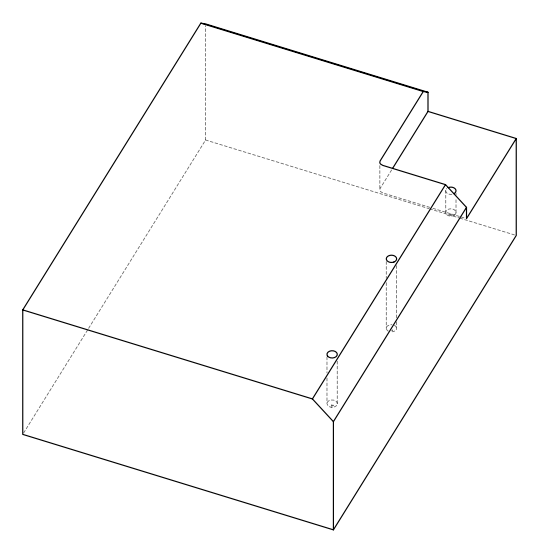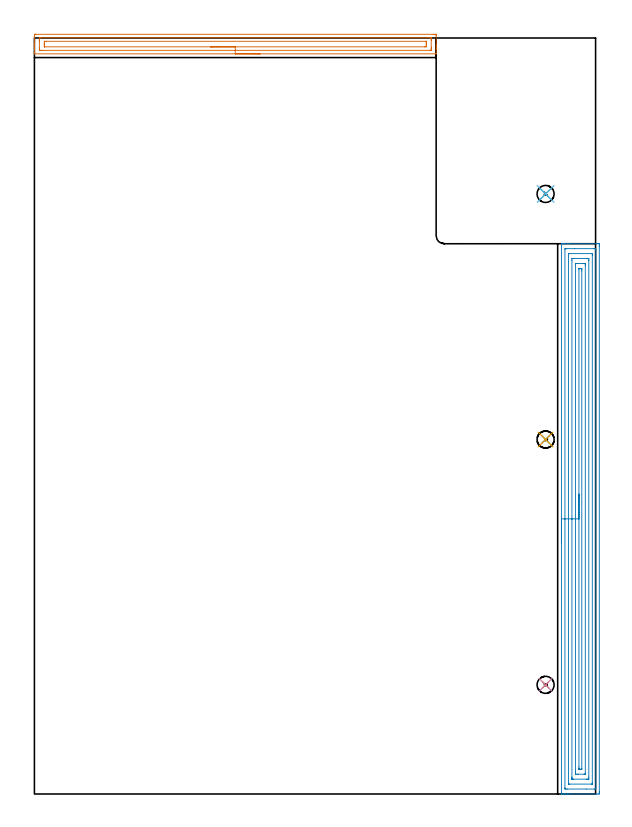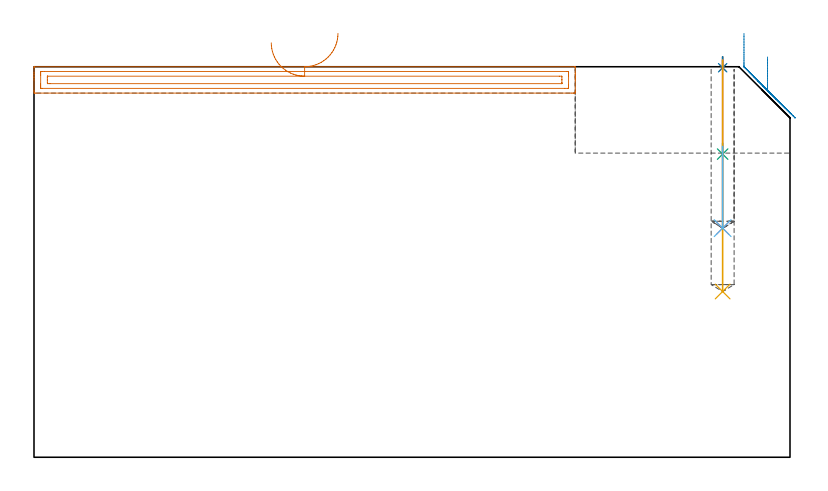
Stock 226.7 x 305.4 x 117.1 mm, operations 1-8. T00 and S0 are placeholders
(PLAN: 9 operations, 3 tool changes, 70.7 min)
(1 SPOT_DRILL | STEP1POCKET | NXT0321_9005460120000 | 0.03 min | 1 mm3)
(2 SPOT_DRILL_1 | STEP1POCKET_1 | NXT0321_9005460120000 | 0.03 min | 0 mm3)
(3 SPOT_DRILL_2 | STEP1POCKET_2 | NXT0321_9005460120000 | 0.03 min | 2801 mm3)
(4 DRILL_BLIND_HOLE_INTO_CENTER | STEP1POCKET | UGT0301_464 | 0.2 min | 1747 mm3)
(5 DRILL_BLIND_HOLE_INTO_CENTER_1 | STEP1POCKET_1 | UGT0301_464 | 0.28 min | 2456 mm3)
(6 DRILL_BLIND_HOLE_INTO_CENTER_2 | STEP1POCKET_2 | UGT0301_464 | 0.1 min | 804 mm3)
(7 AREA_MILL | FG_CHAMFER_SURFACE | UGT0205_001 | 4.11 min | 5219 mm3)
(8 AREA_MILL_1 | FG_CHAMFER_SURFACE_1 | UGT0205_001 | 10.91 min | 26872 mm3)
(9 MILL_CORNER_NOTCH_RECTANGULAR | CORNER_NOTCH_RECTANGULAR | NXT0201_008 | Follow Part, ap 1.5, ae 75% | 55 min | 134739 mm3)
(TOOL NXT0321_9005460120000 | NC Spot Drill, 142deg, 12mm, Carbide, Uncoated | D12 PA142 FL30 Z2)
(TOOL UGT0301_464 | Carbide Drill 6.9 mm | D6.9 PA118 FL69 Z2)
(TOOL UGT0205_001 | Chamfer Mill 20 x 3 x 45 deg. | D20 FL50 Z2)
(TOOL NXT0201_008 | ENDMILL 6mm [2P460-0600-NA 1630] | D6 FL26 Z6)
(OP 1 SPOT_DRILL)
G17 G21 G94 G90
T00 M6
G54
G17 G0 G90 X206.5 Y44.1 S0 M3
G43 Z127.1 H0
G94 G81 G98 Z116.803 F250. R120.1
G80
M5
M2
(OP 2 SPOT_DRILL_1)
G17 G21 G94 G90
T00 M6
G54
G17 G0 G90 X206.5 Y143.2 S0 M3
G43 Z127.1 H0
G94 G81 G98 Z116.803 F250. R120.1
G80
M5
M2
(OP 3 SPOT_DRILL_2)
G17 G21 G94 G90
T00 M6
G54
G17 G0 G90 X206.5 Y242.4 S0 M3
G43 Z127.1 H0
G94 G81 G98 Z90.903 F250. R94.2
G80
M5
M2
(OP 4 DRILL_BLIND_HOLE_INTO_CENTER)
G17 G21 G94 G90
T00 M6
G54
G17 G0 G90 X206.5 Y44.1 S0 M3
G43 Z127.1 H0
G94 G81 G98 Z68.7 F250. R119.1
G80
M5
M2
(OP 5 DRILL_BLIND_HOLE_INTO_CENTER_1)
G17 G21 G94 G90
T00 M6
G54
G17 G0 G90 X206.5 Y143.2 S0 M3
G43 Z127.1 H0
G94 G81 G98 Z49.7 F250. R119.1
G80
M5
M2
(OP 6 DRILL_BLIND_HOLE_INTO_CENTER_2)
G17 G21 G94 G90
T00 M6
G54
G17 G0 G90 X206.5 Y242.4 S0 M3
G43 Z127.1 H0
G94 G81 G98 Z68.7 F250. R93.2
G80
M5
M2
(OP 7 AREA_MILL)
G17 G21 G94 G90
T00 M6
G54
G17 G0 G90 X91.15 Y299. S1061 M3
G43 Z127.1 H0
G94 G1 X91.112 Z126.228 F250.
X90.998 Z125.363
X90.809 Z124.512
X90.547 Z123.68
X90.213 Z122.874
X89.81 Z122.1
X89.342 Z121.364
X88.81 Z120.672
X88.221 Z120.029
X87.578 Z119.439
X86.886 Z118.908
X86.15 Z118.44
X85.376 Z118.037
X84.57 Z117.703
X83.738 Z117.441
X82.886 Z117.252
X82.022 Z117.138
X81.15 Z117.1
X0.13
X0.01 Y299.006 Z117.092
X0. Y299.252 Z116.846
Y300.674 Z115.425
Y301.19 Z114.906
Y301.448 Z114.649
Y302.07 Z114.027
Y302.328 Z113.769
Y302.947 Z113.147
Y306.159 Z109.938
X0.004 Y306.47 Z109.627
X0.01 Y306.891 Z109.205
X0.145 Y306.895 Z109.203
X0.576 Y306.9 Z109.2
X161.289
X161.724 Y306.899 Z109.201
X162.154 Y306.895 Z109.203
X162.291 Y306.891 Z109.205
X162.3 Y306.47 Z109.627
Y302.95 Z113.144
Y302.328 Z113.769
Y302.07 Z114.027
Y301.448 Z114.649
Y301.19 Z114.906
Y300.674 Z115.425
X162.299 Y299.251 Z116.848
X162.29 Y299.006 Z117.092
X162.169 Y299. Z117.1
X81.15
Y300.414 Z115.686
X3.141
X2.356 Y300.415 Z115.685
X2.249 Y300.416 Z115.684
X2.018 Y300.421 Z115.679
X2.01 Y300.495 Z115.605
X2.003 Y300.659 Z115.441
X2.001 Y301.19 Z114.91
X2. Y301.542 Z114.558
Y304.182 Z111.918
X2.001 Y304.71 Z111.39
X2.002 Y305.06 Z111.04
X2.01 Y305.414 Z110.686
X2.022 Y305.479 Z110.621
X2.063 Y305.481 Z110.619
X2.16 Y305.484 Z110.616
X2.356 Y305.485 Z110.615
X2.462 Y305.486 Z110.614
X159.159
X159.944 Y305.485 Z110.615
X160.051 Y305.484 Z110.616
X160.282 Y305.479 Z110.621
X160.29 Y305.405 Z110.695
X160.297 Y305.241 Z110.859
X160.299 Y304.71 Z111.39
X160.3 Y304.358 Z111.742
Y301.718 Z114.382
X160.299 Y301.19 Z114.91
X160.298 Y300.84 Z115.26
X160.29 Y300.486 Z115.614
X160.278 Y300.421 Z115.679
X160.237 Y300.419 Z115.681
X160.14 Y300.416 Z115.684
X159.944 Y300.415 Z115.685
X159.838 Y300.414 Z115.686
X81.15
Y301.829 Z114.271
X4.137
X4.056 Y301.83 Z114.27
X4.027 Y301.832 Z114.268
X4.016 Y301.834 Z114.266
X4.01 Y301.846 Z114.254
X4.005 Y301.935 Z114.165
X4.001 Y302.07 Z114.03
X4. Y302.205 Z113.895
Y302.95 Z113.15
Y303.085 Z113.015
X4.005 Y303.83 Z112.27
X4.008 Y303.957 Z112.143
X4.024 Y304.065 Z112.035
X4.137 Y304.066 Z112.034
X4.784 Y304.071 Z112.029
X158.163
X158.244 Y304.07 Z112.03
X158.273 Y304.068 Z112.032
X158.284 Y304.066 Z112.034
X158.29 Y304.054 Z112.046
X158.295 Y303.965 Z112.135
X158.299 Y303.83 Z112.27
X158.3 Y303.695 Z112.405
Y302.95 Z113.15
Y302.815 Z113.285
X158.295 Y302.07 Z114.03
X158.292 Y301.943 Z114.157
X158.276 Y301.835 Z114.265
X158.163 Y301.834 Z114.266
X157.516 Y301.829 Z114.271
X81.15
X80.278 Z114.31
X79.414 Z114.423
X78.562 Z114.612
X77.73 Z114.875
X76.924 Z115.208
X76.15 Z115.611
X75.414 Z116.08
X74.722 Z116.611
X74.079 Z117.2
X73.49 Z117.844
X72.958 Z118.536
X72.49 Z119.271
X72.087 Z120.045
X71.753 Z120.851
X71.491 Z121.683
X71.302 Z122.535
X71.188 Z123.4
X71.15 Z124.271
G0 Z127.1
M5
M2
(OP 8 AREA_MILL_1)
G17 G21 G94 G90
T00 M6
G54
G17 G0 G90 X212.9 Y101.15 S1061 M3
G43 Z127.1 H0
G94 G1 Y101.188 Z126.228 F250.
Y101.302 Z125.363
Y101.491 Z124.512
Y101.753 Z123.68
Y102.087 Z122.874
Y102.49 Z122.1
Y102.959 Z121.364
Y103.49 Z120.672
Y104.079 Z120.029
Y104.722 Z119.44
Y105.414 Z118.908
Y106.15 Z118.44
Y106.924 Z118.037
Y107.73 Z117.703
Y108.562 Z117.441
Y109.414 Z117.252
Y110.278 Z117.138
Y111.15 Z117.1
Y222.153
X212.903 Y222.291 Z117.088
X212.933 Y222.3 Z117.058
X213.261 Z116.738
X213.745 Z116.254
X214.333 Z115.662
X215.515 Z114.482
X216.109 Z113.884
X227.064 Z102.933
X227.655 Y222.296 Z102.342
X228.191 Y222.292 Z101.806
X228.194 Y222.248 Z101.803
X228.199 Y221.707 Z101.801
X228.2 Y221.16 Z101.8
Y0.938
X228.199 Y0.593 Z101.801
X228.194 Y0.052 Z101.803
X228.192 Y0.008 Z101.806
X227.655 Y0.004 Z102.342
X227.064 Y0. Z102.933
X216.109 Z113.884
X215.515 Z114.482
X215.221 Z114.775
X214.627 Z115.369
X214.333 Z115.662
X213.748 Z116.251
X213.261 Z116.738
X212.933 Z117.058
X212.903 Y0.009 Z117.088
X212.9 Y0.148 Z117.1
Y111.15
X214.314 Z115.686
X214.315 Y219.942 Z115.685
X214.333 Y220.29 Z115.667
X214.848 Y220.298 Z115.152
X218.177 Y220.3 Z111.823
X225.879 Z104.121
X226.394 Y220.298 Z103.606
X226.767 Y220.29 Z103.233
X226.785 Y219.924 Z103.215
Y219.905
Y2.358
X226.767 Y2.01 Z103.233
X226.252 Y2.002 Z103.748
X222.923 Y2. Z107.077
X215.221 Z114.779
X214.706 Y2.002 Z115.294
X214.333 Y2.01 Z115.667
X214.315 Y2.377 Z115.685
Y2.395
X214.314 Y111.15 Z115.686
X215.728 Z114.272
X215.729 Y218.14 Z114.271
X215.73 Y218.236 Z114.27
X215.732 Y218.282 Z114.268
X215.734 Y218.287 Z114.266
X215.747 Y218.291 Z114.253
X215.791 Y218.296 Z114.209
X215.951 Y218.3 Z114.049
X224.991 Z105.009
X225.15 Y218.298 Z104.85
X225.256 Y218.295 Z104.744
X225.339 Y218.29 Z104.661
X225.365 Y218.282 Z104.635
X225.367 Y218.267 Z104.634
X225.369 Y218.14 Z104.631
X225.371 Y217.758 Z104.629
Y4.669
X225.369 Y4.16 Z104.631
X225.367 Y4.065 Z104.633
X225.365 Y4.022 Z104.635
X225.352 Y4.01 Z104.648
X225.309 Y4.007 Z104.691
X225.149 Y4.001 Z104.851
X216.109 Y4. Z113.891
X215.95 Y4.002 Z114.05
X215.844 Y4.005 Z114.156
X215.761 Y4.01 Z114.239
X215.735 Y4.018 Z114.265
X215.734 Y4.033 Z114.266
X215.731 Y4.16 Z114.269
X215.729 Y4.542 Z114.271
X215.728 Y111.15 Z114.272
X217.143 Z112.857
Y215.466
X217.144 Y216.21 Z112.856
X217.147 Y216.26 Z112.853
X217.149 Y216.282 Z112.851
X217.16 Y216.29 Z112.84
X217.262 Y216.294 Z112.738
X217.47 Y216.298 Z112.53
X217.886 Y216.3 Z112.114
X217.943 Z112.057
X223.271 Z106.729
X223.652 Y216.298 Z106.348
X223.843 Y216.295 Z106.157
X223.937 Y216.29 Z106.063
X223.951 Y216.287 Z106.049
X223.953 Y216.273 Z106.047
X223.955 Y216.238 Z106.045
X223.957 Y215.611 Z106.043
Y215.466
Y6.834
X223.956 Y6.09 Z106.044
X223.953 Y6.04 Z106.047
X223.951 Y6.018 Z106.049
X223.94 Y6.01 Z106.06
X223.838 Y6.006 Z106.162
X223.63 Y6.002 Z106.37
X223.214 Y6. Z106.786
X223.157 Z106.843
X217.829 Z112.171
X217.448 Y6.002 Z112.552
X217.258 Y6.005 Z112.742
X217.163 Y6.01 Z112.837
X217.149 Y6.013 Z112.851
X217.147 Y6.027 Z112.853
X217.145 Y6.062 Z112.855
X217.143 Y6.689 Z112.857
Y6.834
Y111.15
X218.557 Z111.443
Y213.9
X218.56 Y214.118 Z111.44
X218.564 Y214.262 Z111.436
X218.568 Y214.291 Z111.432
X218.582 Y214.294 Z111.418
X218.62 Y214.297 Z111.38
X218.774 Y214.299 Z111.226
X219.047 Y214.3 Z110.953
X221.438 Z108.562
X221.712 Y214.299 Z108.288
X222.326 Y214.293 Z107.674
X222.525 Y214.29 Z107.475
X222.537 Y213.9 Z107.463
X222.541 Y213.682 Z107.459
X222.543 Y213.465 Z107.457
Y8.4
X222.54 Y8.182 Z107.46
X222.536 Y8.038 Z107.464
X222.532 Y8.009 Z107.468
X222.518 Y8.006 Z107.482
X222.48 Y8.003 Z107.52
X222.326 Y8.001 Z107.674
X222.053 Y8. Z107.947
X219.662 Z110.338
X219.388 Y8.001 Z110.612
X218.774 Y8.007 Z111.226
X218.575 Y8.01 Z111.425
X218.563 Y8.4 Z111.437
X218.559 Y8.618 Z111.441
X218.557 Y8.835 Z111.443
Y111.15
X219.971 Z110.029
X219.972 Y211.899 Z110.028
X219.974 Y212.19 Z110.026
X219.976 Y212.262 Z110.024
X219.978 Y212.289 Z110.022
X220.018 Y212.292 Z109.982
X220.153 Y212.298 Z109.847
X220.55 Y212.299 Z109.45
X221.042 Y212.297 Z108.958
X221.112 Y212.29 Z108.888
X221.122 Y212.287 Z108.878
X221.124 Y212.265 Z108.876
X221.127 Y212.211 Z108.873
X221.129 Y211.899 Z108.871
Y211.318
X221.128 Y10.401 Z108.872
X221.126 Y10.11 Z108.874
X221.124 Y10.038 Z108.876
X221.122 Y10.011 Z108.878
X221.082 Y10.008 Z108.918
X220.947 Y10.002 Z109.053
X220.55 Y10.001 Z109.45
X220.058 Y10.003 Z109.942
X219.988 Y10.01 Z110.012
X219.978 Y10.013 Z110.022
X219.976 Y10.035 Z110.024
X219.973 Y10.089 Z110.027
X219.971 Y10.401 Z110.029
Y10.982
Y111.15
Y112.022 Z110.067
Y112.887 Z110.181
Y113.738 Z110.37
Y114.57 Z110.632
Y115.376 Z110.966
Y116.15 Z111.369
Y116.886 Z111.837
Y117.578 Z112.368
Y118.221 Z112.958
Y118.81 Z113.601
Y119.342 Z114.293
Y119.81 Z115.029
Y120.213 Z115.803
Y120.547 Z116.609
Y120.809 Z117.441
Y120.998 Z118.292
Y121.112 Z119.157
Y121.15 Z120.029
G0 Z127.1
M5
M2
